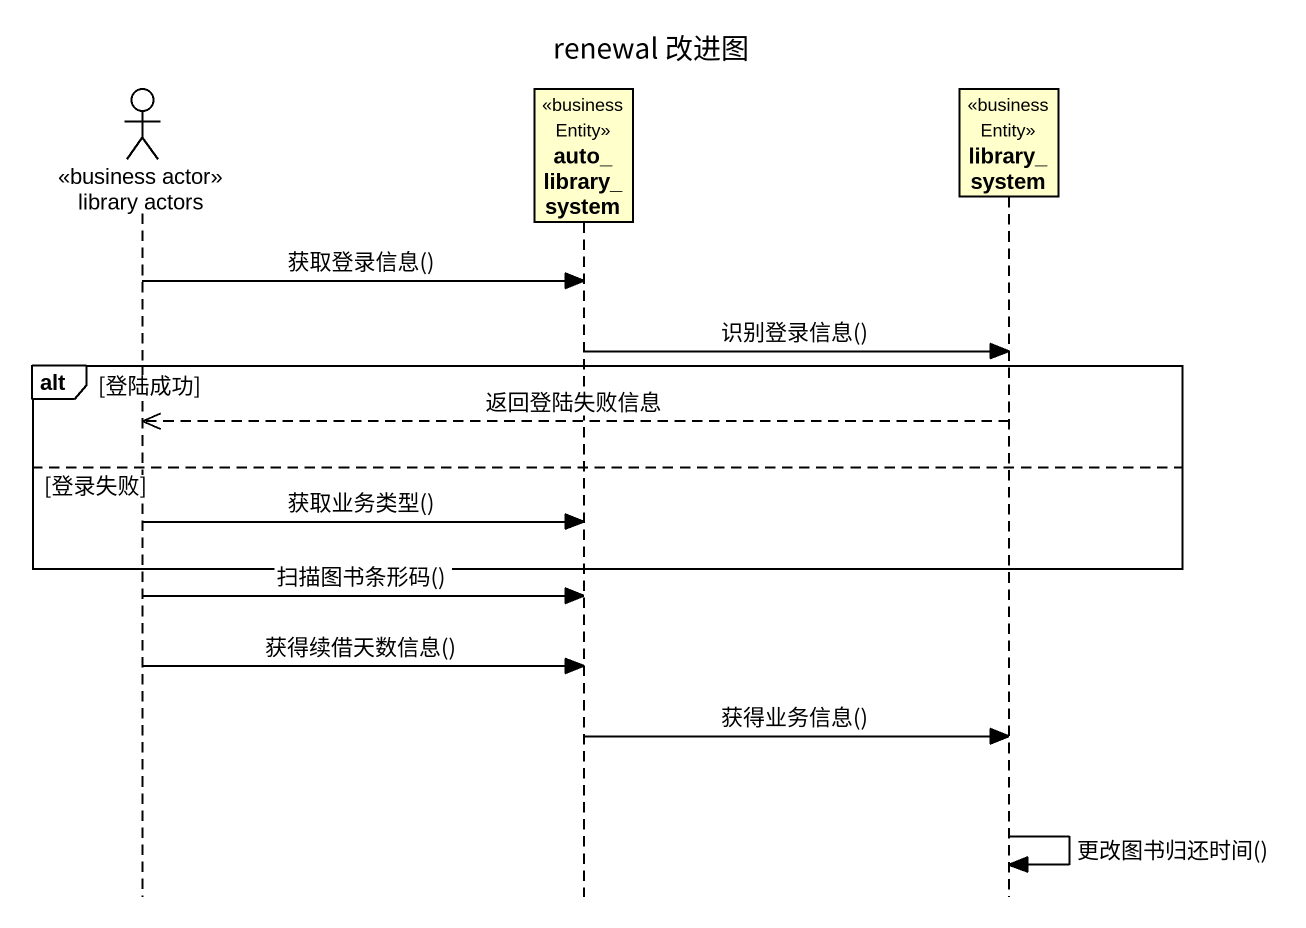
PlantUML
@startuml
title renewal 改进图
hide footbox
actor "library actors" as library_actors <<business actor>>
participant auto_library_system <<business Entity>>
participant library_system <<business Entity>>

library_actors -> auto_library_system : 获取登录信息()
auto_library_system -> library_system : 识别登录信息()
alt 登陆成功
  library_system -->> library_actors : 返回登陆失败信息
else 登录失败
  library_actors -> auto_library_system : 获取业务类型()
end
library_actors -> auto_library_system : 扫描图书条形码()
library_actors -> auto_library_system : 获得续借天数信息()
auto_library_system -> library_system : 获得业务信息()
library_system -> library_system : 更改图书归还时间()
@enduml
